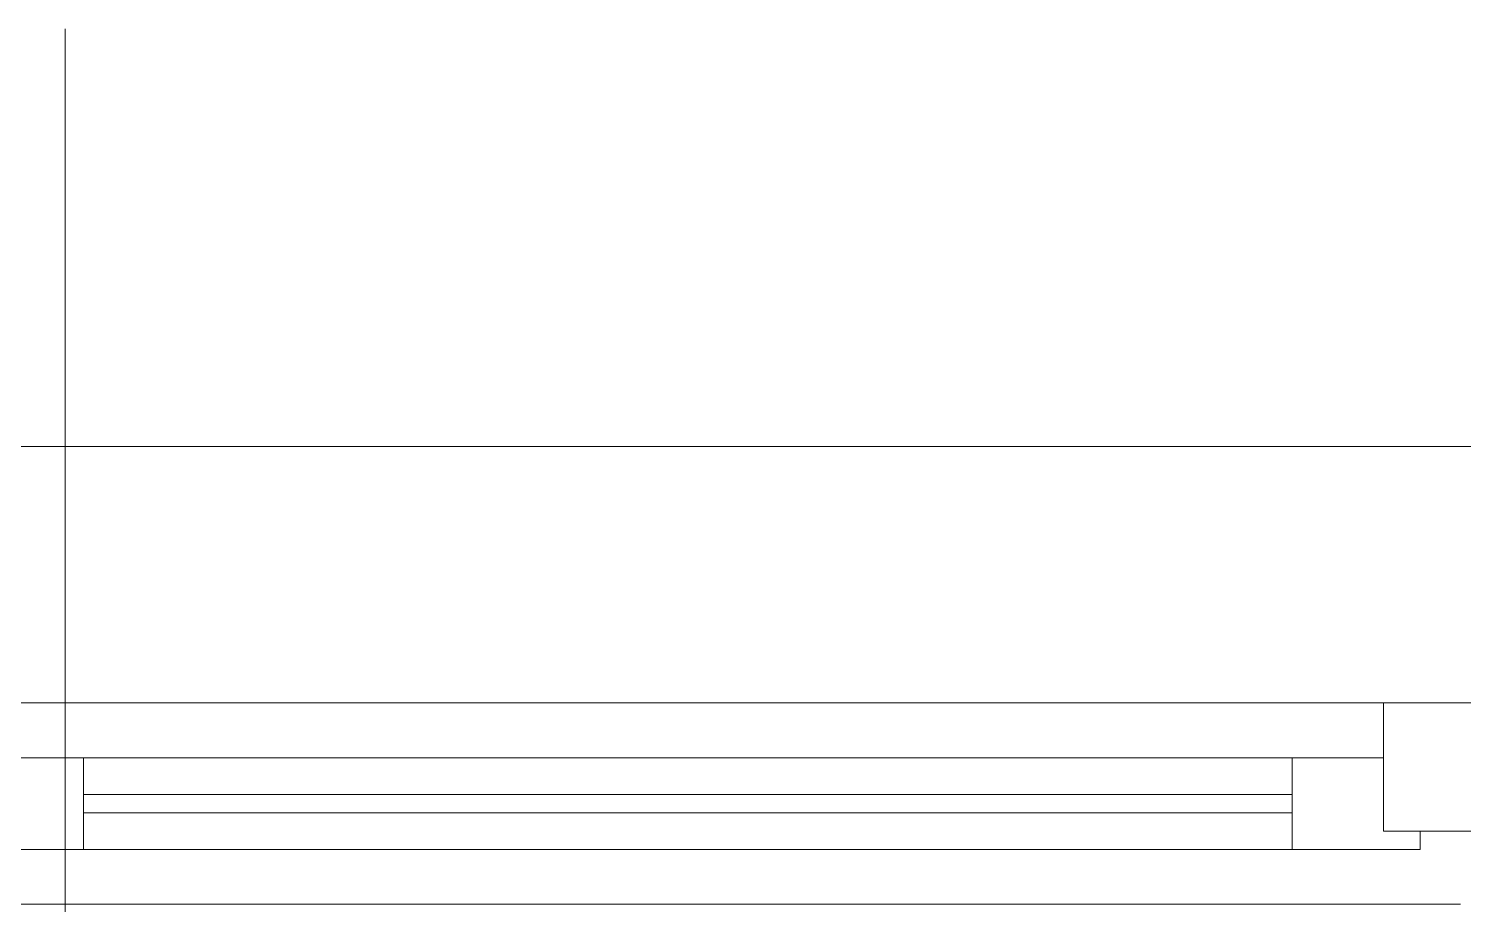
# Model space of a CAD drawing. Header units: millimetres. Extents: x -249154 to 415037, y -45458 to 354837.
# Drawn here: x 75605 to 76388, y 106286 to 106764 of the extents above; entities that cross this region are included whole.
import ezdxf

# ---------------------------------------------------------------- set-up
doc = ezdxf.new("R2010")
doc.units = ezdxf.units.MM
for name, color, linetype, lineweight in [('A-GLAZ', 7, 'Continuous', 9), ('A-GLAZ-1', 7, 'Continuous', 5), ('A-WALL', 7, 'Continuous', 5), ('I-WALL', 7, 'Continuous', 5), ('Оси', 7, 'Continuous', 9)]:
    doc.layers.add(name, color=color, linetype=linetype, lineweight=lineweight)

# ---------------------------------------------------------------- blocks, each defined once
blk = doc.blocks.new('120_Окно_СКБ_2Ст - 120_Окно_СКБ_2Ст 2100х2400 _мал створка справа_-19092174-Объем проектирования 1 этажа')
at = {"layer": 'A-GLAZ'}
for p, q in [((980, -75), (980, -5)), ((980, -5), (1050, -5)), ((980, -35), (220, -35)), ((270, -85), (270, -35)), ((930, -85), (930, -35)), ((980, -75), (980, -35)), ((1050, -75), (980, -75)), ((1000, -75), (980, -75)), ((1000, -85), (1000, -75)), ((200, -85), (1000, -85)), ((1000, -85), (200, -85))]:
    blk.add_line(p, q, dxfattribs=at)
at = {"layer": 'A-GLAZ-1'}
for p, q in [((1050, -5), (-1050, -5)), ((270, -55), (930, -55)), ((930, -65), (270, -65)), ((1000, -75), (1050, -75))]:
    blk.add_line(p, q, dxfattribs=at)
blk = doc.blocks.new('1floor')
at = {"layer": 'A-WALL'}
for p, q in [((74250, 27350), (76350, 27350)), ((76322, 27100), (74278, 27100))]:
    blk.add_line(p, q, dxfattribs=at)
at = {"layer": 'I-WALL'}
blk.add_line((74278, 27100), (76322, 27100), dxfattribs=at)
at = {"layer": 'Оси'}
blk.add_line((75560, 22578.07), (75560, 27578.07), dxfattribs=at)
at = {"layer": 'A-GLAZ', "color": 3}
blk.add_blockref('120_Окно_СКБ_2Ст - 120_Окно_СКБ_2Ст 2100х2400 _мал створка справа_-19092174-Объем проектирования 1 этажа', (75300, 27215), dxfattribs=at)

msp = doc.modelspace()

# ---------------------------------------------------------------- block references
msp.add_blockref('1floor', (64.7, 79186.05))

doc.saveas('drawing.dxf')
